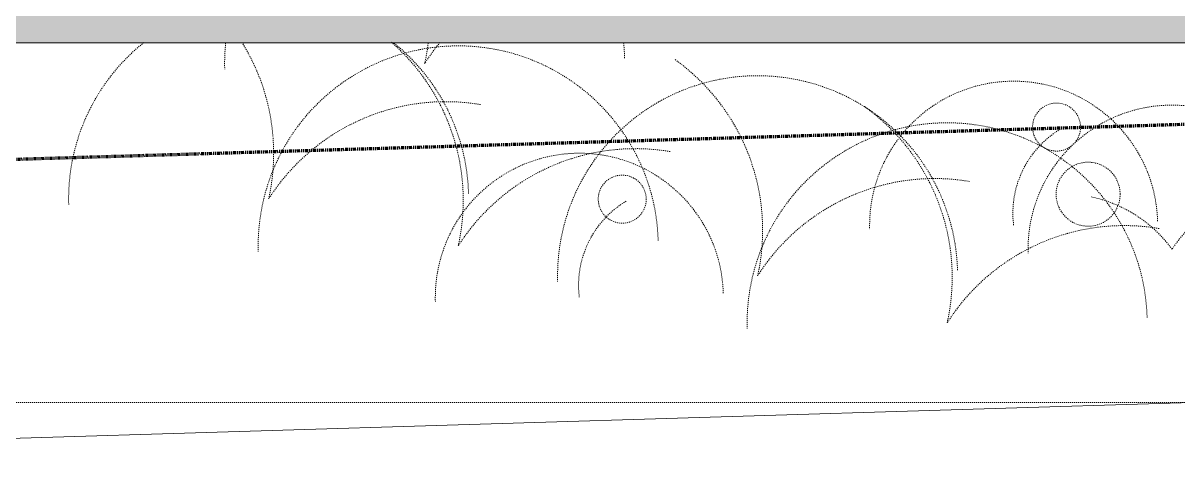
# Model space of a CAD drawing. Header units: inches. Extents: x -4294 to -464, y 9706 to 12475.
# Drawn here: x -3141.7 to -2997.4, y 9837.8 to 9893.7 of the extents above; entities that cross this region are included whole.
import ezdxf

# ---------------------------------------------------------------- set-up
doc = ezdxf.new("R2010")
doc.units = ezdxf.units.IN
doc.header["$MEASUREMENT"] = 0
for name, pattern in [('Aligning Line 1_8_', [0.25, 0.125, -0.125]), ('Dash', [0.25, 0.125, -0.125]), ('Double Dash 3_8_', [1, 0.375, -0.125, 0.125, -0.125, 0.125, -0.125])]:
    doc.linetypes.add(name, pattern=pattern)
for name, color, linetype, lineweight in [('0-1', 7, 'Continuous', 5), ('0-4', 7, 'Continuous', 9), ('0-6', 147, 'Aligning Line 1_8_', 9), ('A-DETL-GENF-HDLN-1', 9, 'Dash', 9), ('A-FLOR-2', 50, 'Continuous', 13), ('A-FLOR-PATT-3', 7, 'Continuous', 9), ('C-PROP-LINE-1', 170, 'Double Dash 3_8_', 140), ('C-TOPO', 7, 'Continuous', 9), ('G-ANNO-SYMB-1', 147, 'Aligning Line 1_8_', 9)]:
    doc.layers.add(name, color=color, linetype=linetype, lineweight=lineweight)

# ---------------------------------------------------------------- blocks, each defined once
blk = doc.blocks.new('CTR - 1st Phase - Unit Layouts_rvt-1-FLOOR PLAN - 1ST FLOOR')
at = {"layer": 'G-ANNO-SYMB-1'}
blk.add_line((-1813.52, 9846.28), (-4009.53, 9846.28), dxfattribs=at)
blk = doc.blocks.new('lupin 26755 - lupin 26755-V264-FLOOR PLAN - 1ST FLOOR')
at = {"layer": 'A-DETL-GENF-HDLN-1'}
for centre, radius in [((-10.49, 6.87), 4), ((9.72, 6.62), 2.39)]:
    blk.add_circle(centre, radius, dxfattribs=at)
for centre, radius, start, end in [((0, 0), 18, 1.6018, 181.5889), ((-13.57, -9.88), 16.78, 36.0514, 77.9486), ((15.36, -10.23), 18.46, 111.6663, 146.3337)]:
    blk.add_arc(centre, radius, start, end, dxfattribs=at)
blk = doc.blocks.new('fountain grass 26747 - fountain grass 26747-V266-FLOOR PLAN - 1ST FLOOR')
at = {"layer": 'A-DETL-GENF-HDLN-1'}
for centre, radius, start, end in [((-25.61, 5.7), 26.24, 347.4534, 54.5466), ((0, 0), 25, 1.5994, 181.5998), ((22.14, -14.08), 26.24, 80.4534, 147.5466)]:
    blk.add_arc(centre, radius, start, end, dxfattribs=at)
blk = doc.blocks.new('fountain grass 26747 - fountain grass 26747-V267-FLOOR PLAN - 1ST FLOOR')
at = {"layer": 'A-DETL-GENF-HDLN-1'}
for centre, radius, start, end in [((-25.61, 5.7), 26.24, 347.4534, 54.5466), ((0, 0), 25, 1.5993, 181.5999), ((22.14, -14.08), 26.24, 80.4534, 147.5466)]:
    blk.add_arc(centre, radius, start, end, dxfattribs=at)
blk = doc.blocks.new('lupin 26755 - lupin 26755-V268-FLOOR PLAN - 1ST FLOOR')
at = {"layer": 'A-DETL-GENF-HDLN-1'}
blk.add_circle((-5.36, -12.26), 3, dxfattribs=at)
for centre, radius, start, end in [((0, 0), 18, 360, 1.6027), ((0, 0), 18, 181.588, 360), ((-12.13, -1.52), 12.23, 300.9755, 7.1395)]:
    blk.add_arc(centre, radius, start, end, dxfattribs=at)
blk = doc.blocks.new('lupin 26755 - lupin 26755-V269-FLOOR PLAN - 1ST FLOOR')
at = {"layer": 'A-DETL-GENF-HDLN-1'}
blk.add_circle((-5.36, -12.26), 3, dxfattribs=at)
for centre, radius, start, end in [((0, 0), 18, 360, 1.6025), ((0, 0), 18, 181.5882, 360), ((-12.13, -1.52), 12.23, 300.9755, 7.1395)]:
    blk.add_arc(centre, radius, start, end, dxfattribs=at)
blk = doc.blocks.new('fountain grass 26747 - fountain grass 26747-V270-FLOOR PLAN - 1ST FLOOR')
at = {"layer": 'A-DETL-GENF-HDLN-1'}
for centre, radius, start, end in [((0, 0), 25, 174.0072, 181.5995), ((22.14, -14.08), 26.24, 140.4063, 147.5466), ((-25.61, 5.7), 26.24, 347.4534, 353.1899), ((0, 0), 25, 1.5997, 5.9928)]:
    blk.add_arc(centre, radius, start, end, dxfattribs=at)
blk = doc.blocks.new('fountain grass 26747 - fountain grass 26747-V271-FLOOR PLAN - 1ST FLOOR')
at = {"layer": 'A-DETL-GENF-HDLN-1'}
for centre, radius, start, end in [((0, 0), 25, 128.568, 181.5996), ((-25.61, 5.7), 26.24, 347.4534, 31.8633), ((0, 0), 25, 1.5997, 51.432), ((22.14, -14.08), 26.24, 80.4534, 147.5466)]:
    blk.add_arc(centre, radius, start, end, dxfattribs=at)
blk = doc.blocks.new('fountain grass 26747 - fountain grass 26747-V272-FLOOR PLAN - 1ST FLOOR')
at = {"layer": 'A-DETL-GENF-HDLN-1'}
for centre, radius, start, end in [((0, 0), 25, 1.5996, 181.5997), ((-25.61, 5.7), 26.24, 347.4534, 48.8232), ((22.14, -14.08), 26.24, 80.4534, 147.5466)]:
    blk.add_arc(centre, radius, start, end, dxfattribs=at)
blk = doc.blocks.new('CTR  - Topography_rvt-1-FLOOR PLAN - 1ST FLOOR')
at = {"layer": 'C-TOPO'}
blk.add_line((-2945.12, 9847.81), (-3271.52, 9837.84), dxfattribs=at)
blk.add_line((-2945.12, 9847.81), (-3271.52, 9837.84), dxfattribs=at)
at = {"layer": '0-4'}
for name, p in [('fountain grass 26747 - fountain grass 26747-V271-FLOOR PLAN - 1ST FLOOR', (-3111.05, 9871.68)), ('fountain grass 26747 - fountain grass 26747-V270-FLOOR PLAN - 1ST FLOOR', (-3091.55, 9888.59)), ('fountain grass 26747 - fountain grass 26747-V272-FLOOR PLAN - 1ST FLOOR', (-3087.36, 9865.81)), ('fountain grass 26747 - fountain grass 26747-V266-FLOOR PLAN - 1ST FLOOR', (-3049.94, 9862.08)), ('fountain grass 26747 - fountain grass 26747-V267-FLOOR PLAN - 1ST FLOOR', (-3026.25, 9856.2)), ('lupin 26755 - lupin 26755-V264-FLOOR PLAN - 1ST FLOOR', (-2998.14, 9865.41))]:
    blk.add_blockref(name, p, dxfattribs=at)
at = {"layer": '0-4', "rotation": 180}
for name, p in [('lupin 26755 - lupin 26755-V268-FLOOR PLAN - 1ST FLOOR', (-3017.94, 9868.4)), ('lupin 26755 - lupin 26755-V269-FLOOR PLAN - 1ST FLOOR', (-3072.22, 9859.4))]:
    blk.add_blockref(name, p, dxfattribs=at)
blk = doc.blocks.new('Family - ___-1878357-FLOOR PLAN - 1ST FLOOR')
at = {"layer": 'C-PROP-LINE-1'}
blk.add_line((-3927.1, 9853.17), (-684.32, 9950.25), dxfattribs=at)
blk = doc.blocks.new('CTR - 1st Phase - Shell_rvt-1-FLOOR PLAN - 1ST FLOOR')
at = {"layer": 'A-FLOR-PATT-3'}
h = blk.add_hatch(dxfattribs=at)
h.set_pattern_fill('FP_23', color=256, style=0, pattern_type=2)
h.set_pattern_definition([(0, (0, 2.778), (19.2, 4.799), [1.584, -12.816, 1.584, -12.816, -76.8]), (0, (0, 2.778), (19.2, 4.799), [-28.8, 1.584, -27.216, 1.584, -12.816, -33.6]), (0, (0, 2.778), (19.2, 4.799), [-72, 1.584, -8.016, 1.584, -22.416]), (120.003, (7.2, 5.178), (-13.7571668, 14.2261014), [1.584, -12.815, 1.584, -12.815, -76.792]), (120.003, (7.2, 5.178), (-13.7571668, 14.2261014), [-28.797, 1.584, -27.213, 1.584, -12.815, -33.597]), (120.003, (7.2, 5.178), (-13.7571668, 14.2261014), [-71.993, 1.584, -8.015, 1.584, -22.414]), (239.997, (9.6, 14.777), (-5.4425742, -19.0248047), [1.584, -12.815, 1.584, -12.815, -76.792]), (239.997, (9.6, 14.777), (-5.4425742, -19.0248047), [-28.797, 1.584, -27.213, 1.584, -12.815, -33.597]), (239.997, (9.6, 14.777), (-5.4425742, -19.0248047), [-71.993, 1.584, -8.015, 1.584, -22.414])])
h.paths.add_polyline_path([(-3585.95, 9891.19), (-3329.12, 9891.19), (-3329.12, 10010.09), (-3367.4, 10010.09), (-3367.4, 10009.59), (-3405.42, 10009.59), (-3405.42, 10010.09), (-3559.71, 10010.09), (-3559.71, 10009.59), (-3597.74, 10009.59), (-3597.74, 10010.09), (-3598.11, 10010.09), (-3598.11, 10009.59), (-3636.14, 10009.59), (-3636.14, 10010.09), (-3636.51, 10010.09), (-3636.51, 10009.59), (-3674.54, 10009.59), (-3674.54, 10010.09), (-3770.72, 10010.09), (-3770.72, 10009.59), (-3808.75, 10009.59), (-3808.75, 10010.09), (-3830.82, 10010.09), (-3830.8, 9976.31), (-3829.32, 9976.31), (-3829.32, 9972.06), (-3830.93, 9972.06), (-3830.8, 9891.19), (-3625.86, 9891.19), (-3628.49, 9896.19), (-3610.82, 9896.19), (-3605.8, 9891.19), (-3591.76, 9891.19)], flags=0)
h.paths.add_polyline_path([(-2788.23, 9891.19), (-2695.52, 9891.19), (-2695.52, 9954.99), (-2887.52, 9954.99), (-2887.52, 9891.19)], flags=0)
h.paths.add_polyline_path([(-2945.12, 9891.19), (-2945.12, 9895.26), (-3139.25, 9895.26), (-3139.25, 9954.99), (-3271.52, 9954.99), (-3271.52, 9891.19), (-2947.25, 9891.19)], flags=0)
h.paths.add_polyline_path([(-1938.32, 9891.19), (-1933.32, 9891.19), (-1933.32, 9897.39), (-1941.22, 9897.39), (-1941.22, 10011.59), (-2097.82, 10011.59), (-2097.82, 10010.09), (-2061.92, 10010.09), (-2061.92, 9974.19), (-2059.8, 9974.19), (-2059.8, 9896.19), (-1938.32, 9896.19), (-1938.32, 9892.04)], flags=0)
h.paths.add_polyline_path([(-2442.6, 9896.19), (-2255.96, 9896.19), (-2255.96, 9954.99), (-2369.12, 9954.99), (-2369.12, 10010.09), (-2407.71, 10010.09), (-2407.71, 10009.59), (-2442.6, 10009.59), (-2442.6, 9896.19)], flags=0)
h.paths.add_polyline_path([(-3439.32, 9999.84), (-3439.32, 10000.59), (-3442.34, 10000.59), (-3442.36, 10001.83), (-3442.4, 10002.09), (-3442.4, 10003.59), (-3446.15, 10003.59), (-3446.18, 10001.83), (-3446.21, 10001.68), (-3446.21, 10000.59), (-3447.97, 10000.59), (-3447.97, 9999.84), (-3451.82, 9999.84), (-3451.82, 10000.59), (-3454.84, 10000.59), (-3454.86, 10001.83), (-3454.9, 10002.09), (-3454.9, 10003.59), (-3459.52, 10003.62), (-3459.52, 10005.59), (-3454.9, 10005.59), (-3454.86, 10007.35), (-3454.84, 10007.54), (-3454.84, 10008.59), (-3446.21, 10008.59), (-3446.16, 10007.2), (-3446.15, 10007.09), (-3446.15, 10005.59), (-3442.4, 10005.59), (-3442.36, 10007.35), (-3442.34, 10007.54), (-3442.34, 10008.59), (-3433.71, 10008.59), (-3433.66, 10007.2), (-3433.65, 10007.09), (-3433.65, 10005.59), (-3429.02, 10005.55), (-3429.02, 10003.59), (-3433.65, 10003.59), (-3433.68, 10001.83), (-3433.71, 10001.68), (-3433.71, 10000.59), (-3435.47, 10000.59), (-3435.47, 9999.84), (-3435.99, 9999.84)], flags=0)
at = {"layer": 'A-FLOR-2'}
blk.add_line((-2945.12, 9891.19), (-3271.52, 9891.19), dxfattribs=at)
at = {"layer": '0-6'}
blk.add_blockref('Family - ___-1878357-FLOOR PLAN - 1ST FLOOR', (0, 0), dxfattribs=at)

msp = doc.modelspace()

# ---------------------------------------------------------------- block references
at = {"layer": '0-1'}
for name in ['CTR - 1st Phase - Shell_rvt-1-FLOOR PLAN - 1ST FLOOR', 'CTR  - Topography_rvt-1-FLOOR PLAN - 1ST FLOOR', 'CTR - 1st Phase - Unit Layouts_rvt-1-FLOOR PLAN - 1ST FLOOR']:
    msp.add_blockref(name, (0, 0), dxfattribs=at)

doc.saveas('drawing.dxf')
